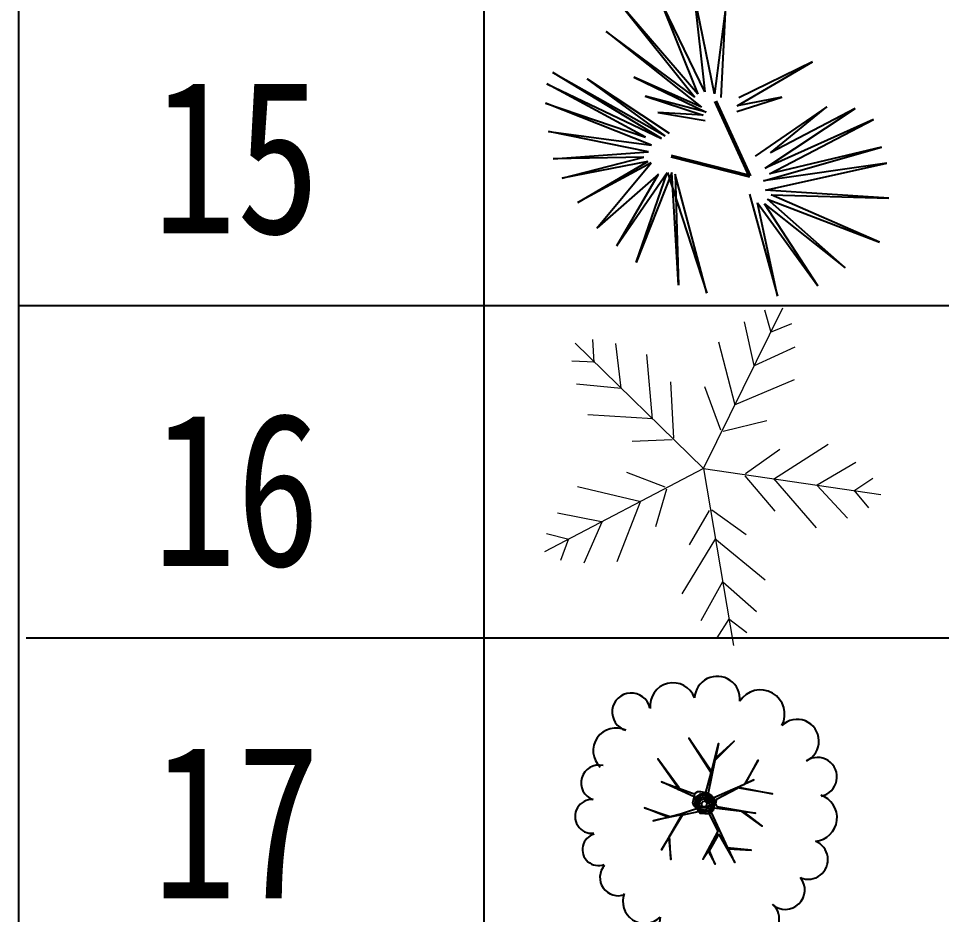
# Model space of a CAD drawing. Extents: x 302512 to 1034855, y -184136 to 410364.
# Drawn here: x 699530 to 718321, y 250637 to 268877 of the extents above; entities that cross this region are included whole.
import ezdxf

# ---------------------------------------------------------------- set-up
doc = ezdxf.new("R2010")
doc.units = 0
doc.header["$MEASUREMENT"] = 0
for name, color, linetype in [('BALCONY', 6, 'Continuous'), ('PUB_TEXT', 7, 'Continuous'), ('停车位红线', 11, 'Continuous'), ('树', 80, 'Continuous'), ('植物', 94, 'Continuous')]:
    doc.layers.add(name, color=color, linetype=linetype)
doc.styles.add('-宋体', font='', dxfattribs={"width": 0.8})
doc.styles.add('DIM_FONT', font='SIMPLEX.shx', dxfattribs={"width": 0.8})
doc.styles.get('-宋体').set_extended_font_data('宋体')

# ---------------------------------------------------------------- blocks, each defined once
blk = doc.blocks.new('_F27GYE')
at = {"layer": '停车位红线', "color": 3, "lineweight": 13}
for points in [[(0, 0), (552.9, 1118)], [(471.1, 947), (427.1, 1100.6)], [(353, 716.4), (285.7, 1021)], [(466.7, 949.2), (615.5, 1007.4)], [(0, 0), (-892.4, 871.4)], [(-758.5, 737.2), (-767.9, 896.7)], [(-570.6, 558.9), (-608.1, 868.5)], [(220.6, 441.2), (106.7, 878.6)], [(355.2, 715.3), (638.1, 846.8)], [(-354.4, 343), (-392, 793.5)], [(-755, 740.7), (-914.7, 746.3)], [(-572.3, 557.1), (-882.8, 587.3)], [(-204.1, 211.7), (-225.1, 603.1)], [(216.7, 443.1), (633.5, 618)], [(122.4, 267.4), (9.2, 567.1)], [(-351.4, 346.2), (-802.6, 373)], [(138.2, 259.5), (441.9, 333)], [(-216.5, 199), (-495.5, 189)], [(292.1, -33.7), (532.1, 135)], [(487.8, -73.5), (868.5, 170)], [(0, 0), (-1104.5, -579.5)], [(0, 0), (1234.1, -180.4)], [(0, 0), (209.8, -1229.5)], [(790.4, -114.3), (1059.4, 43.8)], [(-264.4, -128.7), (-531.6, -27.1)], [(289.5, -51.3), (496, -297.1)], [(-435.8, -231.1), (-875.8, -127.7)], [(488.4, -69.2), (783.5, -411.5)], [(790.1, -116.8), (1002.5, -345.2)], [(1046.2, -155.4), (1178.7, -66.1)], [(-256.2, -144.4), (-333.3, -405.1)], [(1046.9, -150.5), (1148.3, -274.1)], [(-437.8, -227.2), (-602.7, -648)], [(-707.8, -369.9), (-1013.9, -310)], [(40.7, -291.2), (-98.9, -531.1)], [(58.2, -288.2), (297.7, -459.1)], [(-706.7, -372.2), (-831.3, -658.1)], [(-935.5, -493.6), (-1090.1, -453.2)], [(-937.8, -489.2), (-992.4, -639.3)], [(85.1, -485.9), (-149.2, -872.3)], [(80.8, -486.6), (430.1, -773.5)], [(133.1, -787.5), (-18.5, -1060.1)], [(135.6, -787.1), (369, -994)], [(180.3, -1042.2), (94.2, -1176.8)], [(175.5, -1043), (301.4, -1141.4)]]:
    blk.add_lwpolyline(points, dxfattribs=at)
at = {"flags": 9}
for tag in ['XSIZE', 'YSIZE']:
    blk.add_attdef(tag, (0, 0), '', height=0.5, dxfattribs=at)
blk = doc.blocks.new('蚊母球')
for p, q in [((1487.2, 1452), (1467.9, 1305.5)), ((1685.5, 1376.5), (1688.5, 1380.2)), ((1371.9, 1224.7), (1388.6, 1174.2)), ((1384, 1234.8), (1401.8, 1184.6)), ((1458.9, 1279), (1421.5, 1245.7)), ((1421.5, 1245.7), (1426.9, 1199.4)), ((1435.8, 1231.4), (1469.3, 1271.4)), ((1444.1, 1188.5), (1435.8, 1231.4)), ((1443.6, 1223.6), (1461.4, 1250.6)), ((1474.6, 1196.5), (1443.6, 1223.6)), ((1493.3, 1280.1), (1458.9, 1279)), ((1461.4, 1250.6), (1489.3, 1243.9)), ((1469.3, 1271.4), (1498.4, 1259.1)), ((1512.5, 1283.1), (1485.9, 1289.8)), ((1489.3, 1243.9), (1500.7, 1217.7)), ((1518.1, 1256.9), (1493.3, 1280.1)), ((1498.4, 1259.1), (1513.1, 1246.7)), ((1546.6, 1265.3), (1503.8, 1301.2)), ((1539.4, 1251), (1512.5, 1283.1)), ((1513.1, 1246.7), (1519.7, 1216.1)), ((1538.2, 1219.7), (1518.1, 1256.9)), ((1539.1, 1195.1), (1556.1, 1223.9)), ((1556.1, 1223.9), (1539.4, 1251)), ((1567.9, 1215.2), (1546.6, 1265.3)), ((1388.6, 1174.2), (1435.5, 1138.1)), ((1392.7, 1211.3), (1409.8, 1171.8)), ((1398.3, 1219.2), (1409.7, 1185.4)), ((1401.8, 1184.6), (1434.4, 1149.2)), ((1404.4, 1218.2), (1419.4, 1180.5)), ((1409.7, 1185.4), (1437.8, 1158.8)), ((1409.8, 1171.8), (1440, 1146.5)), ((1420, 1181.2), (1451.4, 1157.3)), ((1426.9, 1199.4), (1454, 1171.9)), ((1434.4, 1149.2), (1494.8, 1142.2)), ((1437.8, 1158.8), (1483.4, 1151.9)), ((1440, 1146.5), (1485.8, 1135.7)), ((1483.8, 1180.4), (1444.1, 1188.5)), ((1451.4, 1157.3), (1476.1, 1149.8)), ((1454, 1171.9), (1483.8, 1166.1)), ((1502.8, 1215.9), (1474.6, 1196.5)), ((1476.1, 1149.8), (1507.1, 1166.8)), ((1519.7, 1216.1), (1483.8, 1180.4)), ((1483.8, 1166.1), (1516.9, 1195.7)), ((1485.8, 1135.7), (1541.2, 1179)), ((1507.1, 1166.8), (1539.1, 1195.1)), ((1516.9, 1195.7), (1538.2, 1219.7)), ((1541.2, 1179), (1567.9, 1215.2)), ((1430.5, 1135.7), (1405.2, 1133.4)), ((1467.2, 1108.3), (1430.5, 1135.7)), ((1465.8, 1109.3), (1471.1, 899.4))]:
    blk.add_line(p, q)
for points in [[(1474.7, 1448.1), (1276.3, 1742.4), (1471.7, 1436.6)], [(1510.7, 1564.2), (1675.2, 1715.4), (1506.4, 1544.1)], [(1337.4, 1641), (1160.6, 1705), (1358.7, 1621.6)], [(1474.7, 1448.1), (1526.8, 1648.5), (1538.2, 1694.4), (1510.7, 1564.2)], [(1506.4, 1544.1), (1486.8, 1451.4)], [(1567.7, 1277.2), (1814.4, 1478.9), (1588.1, 1260.1)], [(1372.4, 1224.9), (1203.7, 1222.5), (1041.5, 1448.5), (1083.3, 1376.5), (953.4, 1372.8), (1081.6, 1363.3), (1178.7, 1224), (1179.1, 1223.9)], [(1471.2, 1437.5), (1436.5, 1300.8)], [(1698.5, 1362.7), (2011.5, 1418.3), (1699.3, 1369.7)], [(1372.1, 1224.4), (1414.4, 1295.8), (1471, 1306.6), (1497.3, 1313.7)], [(1501.7, 1305.2), (1411.5, 1280.7), (1385.1, 1233)], [(1501.9, 1305), (1561, 1266), (1565.3, 1225.4), (1556.6, 1181.4), (1524.9, 1144.9), (1485.6, 1123.6), (1435.6, 1141.2), (1435.2, 1141.5)], [(1496.7, 1314.5), (1530, 1308.8), (1595.4, 1254.1), (1597.7, 1227.4), (1586.1, 1206.2), (1558.2, 1167.1)], [(1173.5, 1226.9), (891.1, 1209.8), (1022.2, 1205.5), (924.6, 1033.5), (1036, 1212.8)], [(1504.3, 1300.1), (1417.6, 1277.6), (1398.5, 1217.8)], [(1486.3, 1289), (1437.4, 1274.6), (1414.6, 1245.1), (1405.4, 1217.9)], [(1378.8, 1203.7), (1034.7, 1210.7)], [(1268.5, 957.4), (1404.4, 1165.8)], [(1549.7, 1156.3), (1513.6, 1134.1), (1486, 1124.2)], [(1776.5, 971.8), (1544.1, 1152.8)], [(1558.2, 1167.1), (1550.2, 1155.9), (1548.2, 1155.3)], [(1557.8, 1166.5), (1557.5, 1166.2)], [(1558.2, 1167.1), (1694.9, 1050.1)], [(1405.2, 1133.4), (1200.5, 853), (1259.8, 944)], [(1435.2, 1137.6), (1443.5, 1138.4)], [(1487.4, 1124.6), (1481.6, 941.2), (1476.6, 829.4)], [(1704, 1042.3), (2055.5, 1091.8), (1694.9, 1050.1)], [(1704, 1042.3), (1861.3, 907.8), (1897.6, 877.4), (1792.6, 959.2)], [(1260, 944.1), (1072.6, 851.9), (1268.5, 957.4)], [(1473.4, 887.8), (1289.1, 643.3), (1473.5, 900.3)], [(1792.6, 959.2), (1856.5, 745.1), (1776.5, 971.8)], [(1476.2, 819.9), (1472.5, 738.5), (1473.4, 887.8)], [(1476.2, 819.9), (1613.9, 628), (1476.6, 829.4)]]:
    blk.add_lwpolyline(points)
for centre, radius, start, end in [((1521.7, 2242.8), 141, 349.23968, 175.07348), ((1223.3, 2194.7), 160, 22.0917, 175.64732), ((1809.9, 2165.6), 149, 330.20662, 160.0397), ((930.9, 2074.7), 194.2, 42.85734, 198.00983), ((2050.3, 1981.1), 156.7, 319.9028, 135.14918), ((613.1, 1841.3), 218.6, 52.48047, 228.1593), ((2238.7, 1720.6), 200.4, 308.17805, 109.99329), ((422.6, 1525.4), 166.2, 77.85907, 248.38351), ((462.4, 1673), 7.21, 131.8407, 48.1593), ((2486.3, 1448.7), 168.5, 257.24843, 137.27593), ((341.3, 1214.8), 157.3, 82.68177, 295.66594), ((2373.2, 1092.5), 203.1, 264.27788, 70.92995), ((477.4, 914.5), 172.4, 113.19121, 282.7075), ((2256.5, 714.8), 200.4, 238.20251, 61.22092), ((628.9, 615), 173.7, 130.86801, 312.47172), ((1968.1, 431.6), 214.9, 216.30554, 31.71847), ((942.1, 412), 209.7, 159.07092, 315.84733), ((1249.3, 221.4), 172.2, 165.02583, 8.44152), ((1612.1, 244.1), 192.5, 179.22793, 18.24242)]:
    blk.add_arc(centre, radius, start, end)
blk = doc.blocks.new('A$C79E06631')
at = {"layer": '植物', "xscale": 0.6, "yscale": 0.6, "zscale": 0.6, "rotation": 32.78394725952384}
blk.add_blockref('蚊母球', (419.2, -400.7), dxfattribs=at)
blk = doc.blocks.new('_F2CKQ')
for p, q in [((-101.7, 2267), (-8.1, 1021.9)), ((37, 1030), (-101.7, 2267)), ((-1100.6, 2085.7), (-497.8, 859.8)), ((-546.7, 860.9), (-1100.6, 2085.7)), ((-389.6, 2124.8), (-10, 891.6)), ((-8.1, 1021.9), (-389.6, 2124.8)), ((284, 2137.3), (37, 1030)), ((111.2, 1007.2), (284, 2137.3)), ((-1220.4, 2024.7), (-546.7, 860.9)), ((-680.1, 966.9), (-1220.4, 2024.7)), ((-676, 860.7), (-1346.9, 1863.8)), ((-1346.9, 1863.8), (-680.1, 966.9)), ((596.6, 1912.1), (111.2, 1007.2)), ((184.1, 929.8), (596.6, 1912.1)), ((-497.8, 859.8), (-839.1, 1828.4)), ((-839.1, 1828.4), (-448.9, 858.7)), ((-1493.8, 1597.1), (-676, 860.7)), ((-740.8, 822.7), (-1493.8, 1597.1)), ((809.9, 1634.6), (184.1, 929.8)), ((221.7, 859.2), (809.9, 1634.6)), ((-420.2, 1561.5), (3.1, 821.6)), ((-10, 891.6), (-420.2, 1561.5)), ((-1616.2, 1330), (-740.8, 822.7)), ((-813.4, 803.1), (-1616.2, 1330)), ((-435.6, 1328.4), (-41.9, 813.5)), ((3.1, 821.6), (-435.6, 1328.4)), ((-1653.1, 1109.5), (-813.4, 803.1)), ((-804.1, 742.2), (-1653.1, 1109.5)), ((-423.5, 1106.8), (-57.1, 753.1)), ((-41.9, 813.5), (-423.5, 1106.8)), ((-1662.2, 803.5), (-804.1, 742.2)), ((-781.8, 708.4), (-1662.2, 803.5)), ((-1649, 463.6), (-781.8, 708.4)), ((752.6, 498.9), (308.6, 690.6)), ((308.6, 690.6), (1233.2, 624.8)), ((1233.2, 624.8), (372.7, 749.8)), ((272, 642.9), (752.6, 498.9)), ((-786.8, 566), (-1649, 463.6)), ((-1582.5, 189.3), (-786.8, 566)), ((-704.9, 524.8), (-1582.5, 189.3)), ((-1513, -73), (-704.9, 524.8)), ((-662, 499.6), (-1513, -73)), ((-1275.5, -523.9), (-662, 499.6)), ((-698, 527.7), (-1077.6, -764.7)), ((-639.7, 465.8), (-1275.5, -523.9)), ((-1077.6, -764.7), (-639.7, 465.8)), ((1087.7, 142.9), (165.5, 144.9)), ((321.7, 80.9), (1087.7, 142.9)), ((1325.2, -38.1), (321.7, 80.9)), ((179, -22.1), (1325.2, -38.1)), ((1420.6, -246.4), (179, -22.1)), ((1323.5, -535.3), (185.3, -95)), ((185.3, -95), (1420.6, -246.4)), ((-112.7, -155.2), (-476.9, -1214.4)), ((92.1, -123.3), (1323.5, -535.3)), ((1274.2, -707), (92.1, -123.3)), ((-476.9, -1214.4), (-94.1, -276.9)), ((-94.1, -276.9), (-65.9, -1365.9)), ((1083.9, -1024.2), (50.3, -216.4)), ((50.3, -216.4), (1274.2, -707)), ((74.2, -292.7), (1083.9, -1024.2)), ((736.9, -1353.2), (74.2, -292.7)), ((-65.9, -1365.9), (-39.6, -329.6)), ((-39.6, -329.6), (283.5, -1370.5)), ((283.5, -1370.5), (15.4, -306.6)), ((15.4, -306.6), (736.9, -1353.2))]:
    blk.add_line(p, q)
at = {"lineweight": 50}
for p, q in [((0, 0), (148.3, 860.8)), ((-569.9, 646.1), (0, 0))]:
    blk.add_line(p, q, dxfattribs=at)
at = {"style": 'DIM_FONT', "width": 0.8, "flags": 9}
for tag in ['YSIZE', 'XSIZE']:
    blk.add_attdef(tag, (0, 0), '', height=0.5, dxfattribs=at)

msp = doc.modelspace()

# ---------------------------------------------------------------- linework, layer by layer
at = {"layer": 'PUB_TEXT'}
for p, q in [((699530, 371427, -58477), (699530, 127368, -58477)), ((709006, 371427, -58477), (709006, 127368, -58477)), ((699530, 263034), (801316, 263034)), ((699689, 256267), (801316, 256267))]:
    msp.add_line(p, q, dxfattribs=at)

# ---------------------------------------------------------------- block references
at = {"xscale": 3.840000000000001, "yscale": 3.840000000000001, "zscale": 3.840000000000001, "rotation": 83.23760863026325}
msp.add_blockref('A$C79E06631', (715799, 249658, 58477), dxfattribs=at)
at = {"layer": 'BALCONY', "xscale": 2.927244470806931, "yscale": 2.927244470806931, "zscale": 2.927244470806931, "rotation": 359.9999999978992}
msp.add_blockref('_F27GYE', (713472, 259716, -58477), dxfattribs=at)
at = {"layer": '树', "xscale": 1.920672, "yscale": 1.920672, "zscale": 1.920672, "rotation": 34.44931031273713}
msp.add_blockref('_F2CKQ', (714420, 265667, 55553), dxfattribs=at)

# ---------------------------------------------------------------- texts
at = {"layer": 'PUB_TEXT', "style": '-宋体', "width": 0.8}
for s, p in [('15', (702263, 264500)), ('16', (702263, 257733)), ('17', (702263, 250966))]:
    msp.add_text(s, height=3129.8, dxfattribs=at).set_placement(p)

doc.saveas('drawing.dxf')
